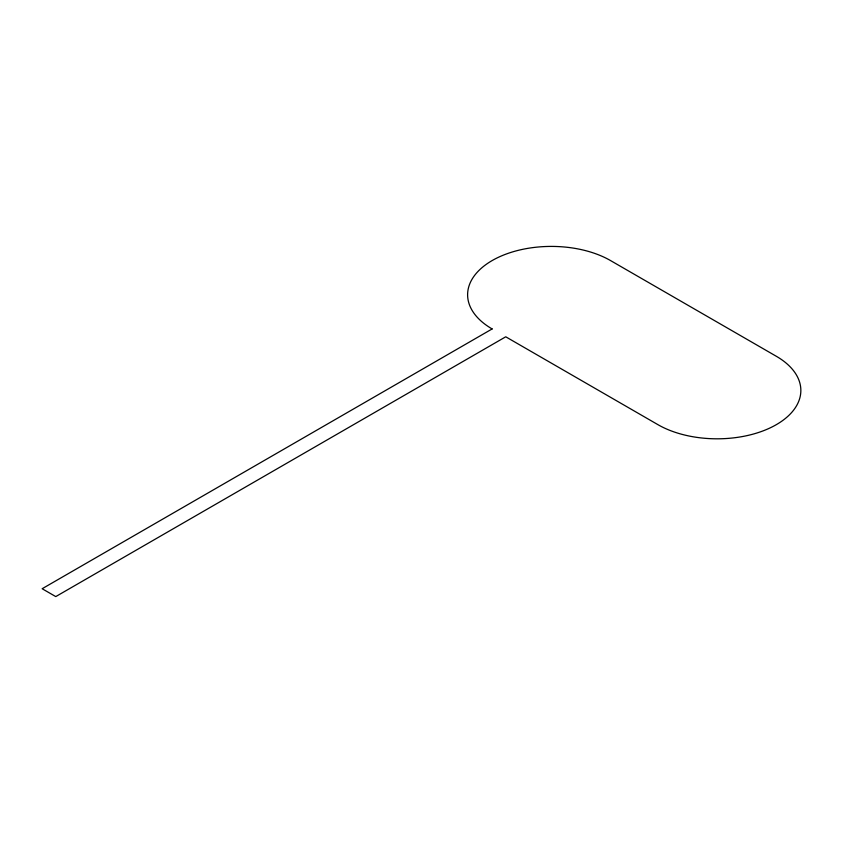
<?xml version="1.0" encoding="UTF-8"?>
<svg xmlns="http://www.w3.org/2000/svg" width="843" height="843" viewBox="0 0 843 843"><rect width="100%" height="100%" fill="white"/><g stroke="black" fill="none" stroke-linecap="round" stroke-linejoin="round"><path stroke-width="1.26" d="M492.133 328.939L42.15 588.73L55.764 596.591L505.747 336.8L657.909 424.651A83.731 48.346 0 0 0 776.329 424.651A83.731 48.346 0 0 0 776.329 356.283L610.543 260.571A83.731 48.346 0 0 0 492.133 260.571A83.731 48.346 0 0 0 492.133 328.939"/></g></svg>
